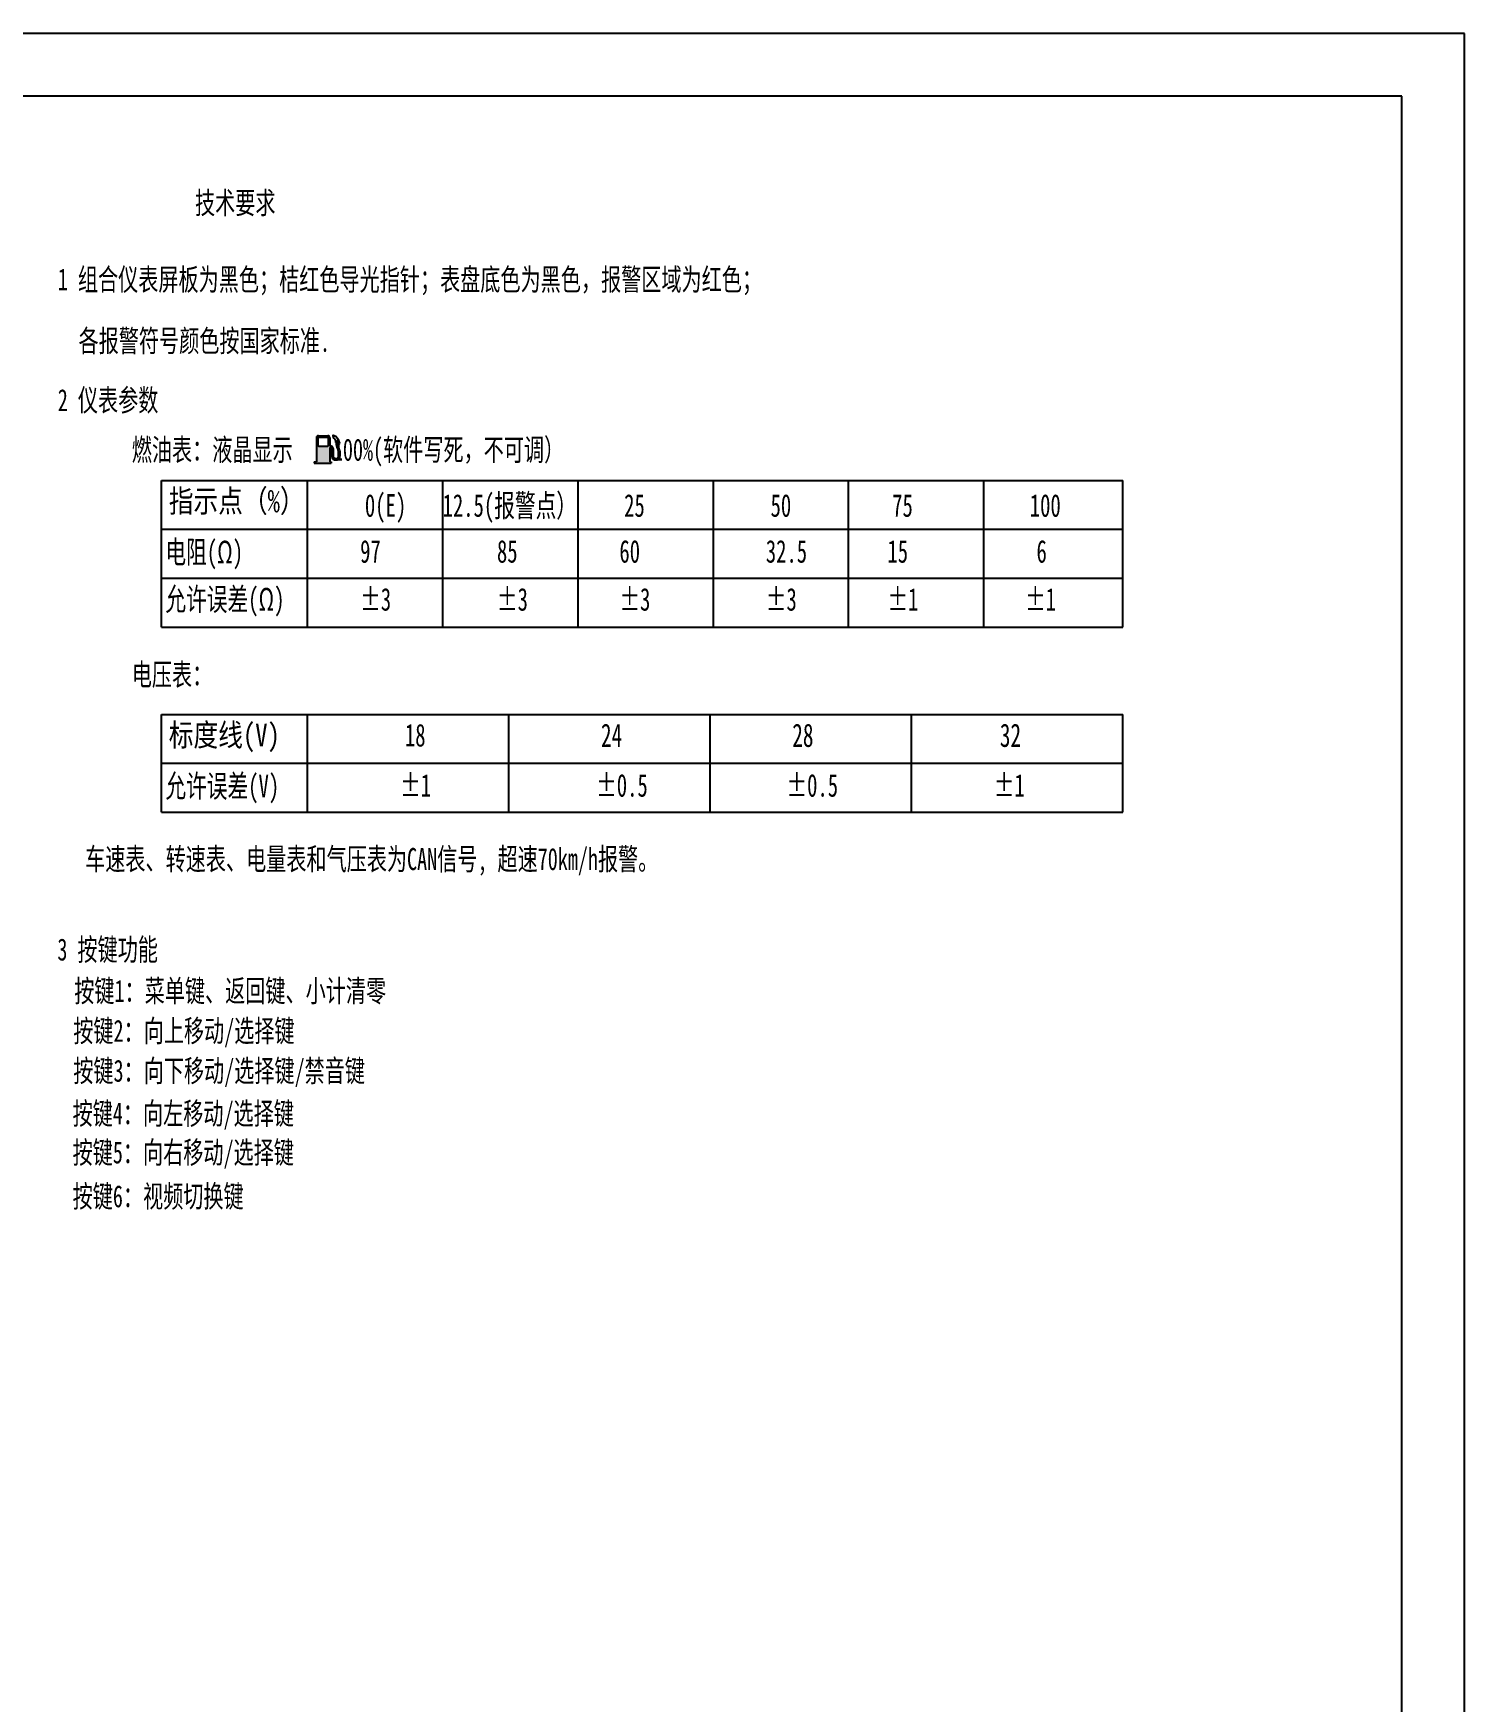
# Model space of a CAD drawing. Extents: x -188 to 653, y 38 to 632.
# Drawn here: x 425.3 to 652.9, y 367.3 to 632.5 of the extents above; entities that cross this region are included whole.
import ezdxf

# ---------------------------------------------------------------- set-up
doc = ezdxf.new("R2010")
doc.units = 0
doc.header["$LTSCALE"] = 5
for name, color, linetype in [('1轮廓实线层', 7, 'CONTINUOUS'), ('2细线层', 3, 'CONTINUOUS'), ('6文字层', 3, 'CONTINUOUS')]:
    doc.layers.add(name, color=color, linetype=linetype)
doc.styles.add('STYLE2', font='', dxfattribs={"width": 0.67, "height": 5})
doc.styles.add('UserTxtStyle42', font='SIMFANG.TTF', dxfattribs={"width": 0.8})
doc.styles.add('李志平', font='', dxfattribs={"width": 0.67})
doc.styles.get('STYLE2').set_extended_font_data('FangSong')
doc.styles.get('李志平').set_extended_font_data('FangSong')

msp = doc.modelspace()

# ---------------------------------------------------------------- hatches: boundary and pattern name
at = {"layer": '1轮廓实线层'}
h = msp.add_hatch(color=2, dxfattribs=at)
h.paths.add_polyline_path([(472.454, 566.615, -0.5041211), (472.806, 566.306), (472.806, 565.582), (473.04, 565.582), (473.04, 566.297, 0.4679868), (472.454, 566.853), (472.454, 568.181, 0.4142136), (472.141, 568.493), (470.649, 568.493, 0.4142136), (470.336, 568.181), (470.336, 564.353), (469.997, 564.353), (469.997, 564.118), (472.677, 564.118), (472.677, 564.353), (472.454, 564.353)])
h.paths.add_polyline_path([(470.649, 566.85, -0.4142136), (470.571, 566.928), (470.571, 568.181, -0.4142136), (470.649, 568.259), (472.141, 568.259, -0.4142136), (472.219, 568.181), (472.219, 566.928, -0.4142136), (472.141, 566.85)], flags=16)
h.paths.add_polyline_path([(473.843, 567.025, -0.2804266), (473.937, 567.158, 0.3301624), (474.03, 567.32, 0.301971), (473.009, 568.525, 0.5480875), (472.91, 568.438), (472.914, 568.412, 0.1877188), (473.085, 568.118, -0.1080256), (473.444, 567.673, -0.1391975), (473.492, 567.422, 0.1423223), (473.691, 566.41, 0.0384266), (473.766, 566.21, -0.099586), (473.894, 565.582), (474.129, 565.582, 0.1002933), (473.98, 566.306, -0.1273104)])
h.paths.add_polyline_path([(473.04, 565.582), (472.806, 565.582), (472.806, 565.092), (473.04, 565.092)], flags=16)
h.paths.add_polyline_path([(474.128, 565.519, 0.0085106), (474.129, 565.582), (473.894, 565.582, -0.0076289), (473.894, 565.533, -0.0511602), (473.808, 565.092), (474.052, 565.092, 0.0446322)])
h = msp.add_hatch(color=2, dxfattribs=at)
h.paths.add_polyline_path([(474.03, 567.32, -0.3301624), (473.937, 567.158, 0.2804266), (473.843, 567.025, 0.1273104), (473.98, 566.306), (473.726, 566.306, -0.0197646), (473.691, 566.41, -0.1423223), (473.492, 567.422, 0.1391975), (473.444, 567.673, 0.1080256), (473.085, 568.118, -0.1877188), (472.914, 568.412), (472.91, 568.438, -0.5480875), (473.009, 568.525, -0.301971)])
h.paths.add_polyline_path([(472.454, 568.181, 0.4142136), (472.141, 568.493), (471.985, 568.493), (471.985, 568.259), (472.141, 568.259, -0.4142136), (472.219, 568.181), (472.219, 566.928, -0.4142136), (472.141, 566.85), (471.985, 566.85), (471.985, 566.306), (472.454, 566.306), (472.454, 566.615, -0.5041211), (472.806, 566.306), (473.041, 566.306, 0.463108), (472.454, 566.853)])
h.paths.add_polyline_path([(472.454, 566.306), (471.985, 566.306), (471.985, 564.118), (472.677, 564.118), (472.677, 564.353), (472.454, 564.353)])
h.paths.add_polyline_path([(471.985, 566.306), (470.336, 566.306), (470.336, 564.353), (469.997, 564.353), (469.997, 564.118), (471.985, 564.118)])
h.paths.add_polyline_path([(471.985, 566.306), (471.985, 566.85), (470.649, 566.85, -0.4142136), (470.571, 566.928), (470.571, 568.181, -0.4142136), (470.649, 568.259), (471.985, 568.259), (471.985, 568.493), (470.649, 568.493, 0.4142136), (470.336, 568.181), (470.336, 566.306)])
for points in [[(473.04, 565.092), (472.806, 565.092, 0.0859048), (472.824, 564.987), (473.045, 565.066, -0.0859048)], [(472.824, 564.987, 0.0805487), (472.91, 564.832), (473.045, 565.066)], [(473.106, 564.962, -0.0948754), (473.045, 565.066), (472.91, 564.832, 0.1109717), (473.016, 564.745)], [(473.163, 564.935, -0.0214546), (473.106, 564.962), (473.016, 564.745, 0.040873), (473.163, 564.686)], [(473.432, 564.877, -0.0939247), (473.163, 564.935), (473.163, 564.686, 0.0703056), (473.432, 564.642)], [(473.989, 564.894, 0.0214147), (474.052, 565.092), (473.808, 565.092, -0.0097332), (473.782, 565.011, -0.2337576), (473.683, 564.914, -0.0866805), (473.432, 564.877), (473.432, 564.642, 0.1000017), (473.811, 564.711, 0.2135666)]]:
    msp.add_hatch(color=2, dxfattribs=at).paths.add_polyline_path(points)

# ---------------------------------------------------------------- linework, layer by layer
at = {"layer": '1轮廓实线层', "ltscale": 5}
for p, q in [((642.852, 622.453), (-163.148, 622.453)), ((642.852, 48.453), (642.852, 622.453))]:
    msp.add_line(p, q, dxfattribs=at)
at = {"layer": '1轮廓实线层', "color": 2}
for p, q in [((470.336, 568.181), (470.336, 564.353)), ((470.336, 568.181), (470.336, 564.353)), ((470.571, 568.181), (470.571, 566.928)), ((470.571, 568.181), (470.571, 566.928)), ((470.571, 568.181), (470.571, 566.928)), ((470.571, 568.181), (470.571, 566.928)), ((470.571, 568.181), (470.571, 566.928)), ((470.571, 568.181), (470.571, 566.928)), ((470.649, 568.493), (472.141, 568.493)), ((470.649, 568.493), (472.141, 568.493)), ((470.649, 568.259), (472.141, 568.259)), ((470.649, 568.259), (472.141, 568.259)), ((472.219, 568.181), (472.219, 566.928)), ((472.219, 568.181), (472.219, 566.928)), ((472.454, 568.181), (472.454, 566.853)), ((472.454, 568.181), (472.454, 566.853)), ((472.91, 568.438), (472.914, 568.412)), ((472.91, 568.438), (472.914, 568.412)), ((470.649, 566.85), (472.141, 566.85)), ((470.649, 566.85), (472.141, 566.85)), ((472.454, 566.615), (472.454, 564.353)), ((472.454, 566.615), (472.454, 564.353)), ((472.806, 565.092), (472.806, 566.306)), ((472.806, 565.092), (472.806, 566.306)), ((472.824, 564.987), (473.045, 565.066)), ((472.91, 564.832), (473.045, 565.066)), ((473.016, 564.745), (473.106, 564.962)), ((473.04, 565.092), (473.04, 566.297)), ((473.04, 565.092), (473.04, 566.297)), ((469.997, 564.353), (470.336, 564.353)), ((469.997, 564.353), (469.997, 564.118)), ((469.997, 564.353), (469.997, 564.118)), ((469.997, 564.353), (470.336, 564.353)), ((469.997, 564.118), (472.677, 564.118)), ((469.997, 564.118), (472.677, 564.118)), ((472.454, 564.353), (472.677, 564.353)), ((472.454, 564.353), (472.677, 564.353)), ((472.677, 564.353), (472.677, 564.118)), ((472.677, 564.353), (472.677, 564.118))]:
    msp.add_line(p, q, dxfattribs=at)
for centre, radius, start, end in [((470.649, 568.181), 0.312, 90, 180), ((470.649, 568.181), 0.312, 90, 180), ((470.649, 568.181), 0.0781, 90, 180), ((470.649, 568.181), 0.0781, 90, 180), ((472.141, 568.181), 0.312, 0, 90), ((472.141, 568.181), 0.312, 0, 90), ((472.141, 568.181), 0.0781, 0, 90), ((472.141, 568.181), 0.0781, 0, 90), ((472.988, 568.45), 0.0781, 73.85045, 188.75683), ((472.988, 568.45), 0.0781, 73.85045, 188.75683), ((473.378, 568.484), 0.469, 188.75683, 231.28388), ((473.378, 568.484), 0.469, 188.75683, 231.28388), ((472.613, 567.155), 1.427, 6.63927, 73.85045), ((472.613, 567.155), 1.427, 6.63927, 73.85045), ((472.247, 567.073), 1.339, 26.62188, 51.28388), ((472.247, 567.073), 1.339, 26.62188, 51.28388), ((473.025, 567.463), 0.469, 354.92384, 26.62188), ((473.025, 567.463), 0.469, 354.92384, 26.62188), ((470.649, 566.928), 0.0781, 180, 270), ((470.649, 566.928), 0.0781, 180, 270), ((472.141, 566.928), 0.0781, 270, 0), ((472.141, 566.928), 0.0781, 270, 0), ((472.515, 566.33), 0.526, 356.40841, 96.7243), ((472.515, 566.33), 0.526, 356.40841, 96.7243), ((472.515, 566.33), 0.292, 355.17616, 102.19071), ((472.515, 566.33), 0.292, 355.17616, 102.19071), ((473.118, 565.092), 0.312, 180, 199.63972), ((473.118, 565.092), 0.312, 180, 199.63972), ((473.346, 565.174), 0.555, 199.63972, 218.06034), ((473.346, 565.174), 0.555, 199.63972, 218.06034), ((473.118, 565.092), 0.0781, 180, 199.63972), ((473.118, 565.092), 0.0781, 180, 199.63972), ((473.346, 565.174), 0.32, 199.63972, 221.31867), ((473.346, 565.174), 0.32, 199.63972, 221.31867), ((473.452, 565.615), 0.738, 242.08998, 288.28541), ((473.452, 565.615), 0.738, 242.08998, 288.28541), ((475.333, 567.258), 1.848, 174.92384, 207.32412), ((475.333, 567.258), 1.848, 174.92384, 207.32412), ((473.634, 565.062), 0.156, 288.28541, 340.9137), ((473.634, 565.062), 0.156, 288.28541, 340.9137), ((475.024, 566.795), 1.388, 196.11925, 204.92164), ((475.024, 566.795), 1.388, 196.11925, 204.92164), ((472.269, 565.576), 1.625, 358.46903, 22.96582), ((472.269, 565.576), 1.625, 358.46903, 22.96582), ((471.704, 565.73), 2.199, 340.9137, 354.85916), ((471.704, 565.73), 2.199, 340.9137, 354.85916), ((473.695, 565.001), 0.312, 291.68088, 339.90232), ((473.695, 565.001), 0.312, 291.68088, 339.90232), ((475.302, 566.929), 1.462, 176.21377, 205.23505), ((475.302, 566.929), 1.462, 176.21377, 205.23505), ((473.999, 567.015), 0.156, 113.55414, 176.21377), ((473.999, 567.015), 0.156, 113.55414, 176.21377), ((473.874, 567.302), 0.156, 293.55414, 6.63927), ((473.874, 567.302), 0.156, 293.55414, 6.63927), ((472.269, 565.576), 1.859, 358.23955, 23.09893), ((472.269, 565.576), 1.859, 358.23955, 23.09893), ((471.704, 565.73), 2.433, 339.90232, 355.03163), ((471.704, 565.73), 2.433, 339.90232, 355.03163), ((473.156, 565.024), 0.312, 218.06034, 243.38955), ((473.156, 565.024), 0.312, 218.06034, 243.38955), ((473.452, 565.615), 0.973, 243.38955, 291.68088), ((473.452, 565.615), 0.973, 243.38955, 291.68088)]:
    msp.add_arc(centre, radius, start, end, dxfattribs=at)
at = {"layer": '2细线层', "ltscale": 5}
for p, q in [((652.852, 632.453), (-188.148, 632.453)), ((652.852, 38.453), (652.852, 632.453))]:
    msp.add_line(p, q, dxfattribs=at)
at = {"layer": '2细线层'}
for p, q in [((445.7, 561.393), (598.532, 561.393)), ((445.7, 538.065), (445.7, 561.393)), ((468.932, 538.065), (468.932, 561.393)), ((490.432, 538.065), (490.432, 561.393)), ((511.932, 538.065), (511.932, 561.393)), ((533.432, 538.065), (533.432, 561.393)), ((554.932, 538.065), (554.932, 561.393)), ((576.432, 538.065), (576.432, 561.393)), ((598.532, 538.065), (598.532, 561.393)), ((445.7, 553.617), (598.532, 553.617)), ((445.7, 545.841), (598.532, 545.841)), ((445.7, 545.841), (598.532, 545.841)), ((445.7, 538.065), (598.532, 538.065)), ((445.7, 524.196), (598.532, 524.196)), ((445.7, 508.644), (445.7, 524.196)), ((468.932, 508.644), (468.932, 524.196)), ((500.932, 508.644), (500.932, 524.196)), ((532.932, 508.644), (532.932, 524.196)), ((564.932, 508.644), (564.932, 524.196)), ((598.532, 508.644), (598.532, 524.196)), ((445.7, 516.42), (598.532, 516.42)), ((445.7, 508.644), (598.532, 508.644)), ((445.7, 508.644), (598.532, 508.644))]:
    msp.add_line(p, q, dxfattribs=at)

# ---------------------------------------------------------------- texts
at = {"layer": '2细线层', "style": '李志平', "width": 0.67}
for s, height, p in [('0(E)', 3.6, (478.039, 555.605)), ('12.5(报警点）', 3.6, (490.389, 555.605)), ('25', 3.6, (519.247, 555.605)), ('50', 3.6, (542.523, 555.605)), ('75', 3.6, (561.855, 555.605)), ('100', 3.6, (583.731, 555.605)), ('97', 3.6, (477.284, 548.313)), ('85', 3.6, (499.033, 548.313)), ('60', 3.6, (518.493, 548.313)), ('32.5', 3.6, (541.768, 548.313)), ('15', 3.6, (561.1, 548.313)), ('6', 3.6, (584.795, 548.313)), ('±3', 3.6, (477.284, 540.686)), ('±3', 3.6, (499.033, 540.686)), ('±3', 3.6, (518.493, 540.686)), ('±3', 3.6, (541.768, 540.686)), ('±1', 3.6, (561.1, 540.686)), ('±1', 3.6, (582.976, 540.686)), ('18', 3.6, (484.398, 519.094)), ('24', 3.7, (515.563, 519.03)), ('28', 3.7, (545.974, 519.03)), ('32', 3.7, (578.971, 519.03)), ('±1', 3.6, (483.643, 511.117)), ('±0.5', 3.6, (514.799, 511.117)), ('±0.5', 3.6, (545.053, 511.117)), ('±1', 3.6, (578.01, 511.117))]:
    msp.add_text(s, height=height, dxfattribs=at).set_placement(p)
at = {"layer": '2细线层', "char_height": 3.6, "attachment_point": 1}
for s, insert, style in [('{\\fSimSun|b0|i0|c134|p2;指示点（%）}', (446.861, 559.932), 'UserTxtStyle42'), ('电阻(Ω)', (446.324, 551.805), '李志平'), ('允许误差(Ω)', (446.324, 544.305), '李志平'), ('{\\fFangSong_GB2312|b0|i0|c134|p49;标度线(V)}', (446.861, 522.735), 'UserTxtStyle42'), ('允许误差(V)', (446.324, 514.609), '李志平')]:
    msp.add_mtext(s, dxfattribs=dict(at, insert=insert, style=style))
at = {"layer": '6文字层', "ltscale": 5, "style": 'STYLE2', "width": 0.67}
for s, p in [('技术要求', (451.034, 603.77)), ('1 组合仪表屏板为黑色；桔红色导光指针；表盘底色为黑色，报警区域为红色；', (429.223, 591.589)), ('各报警符号颜色按国家标准.', (432.517, 581.834)), ('2 仪表参数', (429.223, 572.399)), ('燃油表：液晶显示    100%%%(软件写死，不可调）', (440.98, 564.524)), ('电压表：', (440.98, 528.785)), ('车速表、转速表、电量表和气压表为CAN信号, 超速70km/h报警。 ', (433.562, 499.453)), ('3 按键功能', (429.156, 485.075)), ('按键1：菜单键、返回键、小计清零', (431.839, 478.497)), ('按键2：向上移动/选择键', (431.684, 472.146)), ('按键3：向下移动/选择键/禁音键 ', (431.684, 465.796)), ('按键4：向左移动/选择键', (431.575, 459.016)), ('按键5：向右移动/选择键', (431.575, 452.821)), ('按键6：视频切换键 ', (431.58, 445.847))]:
    msp.add_text(s, height=3.5, dxfattribs=at).set_placement(p)

doc.saveas('drawing.dxf')
